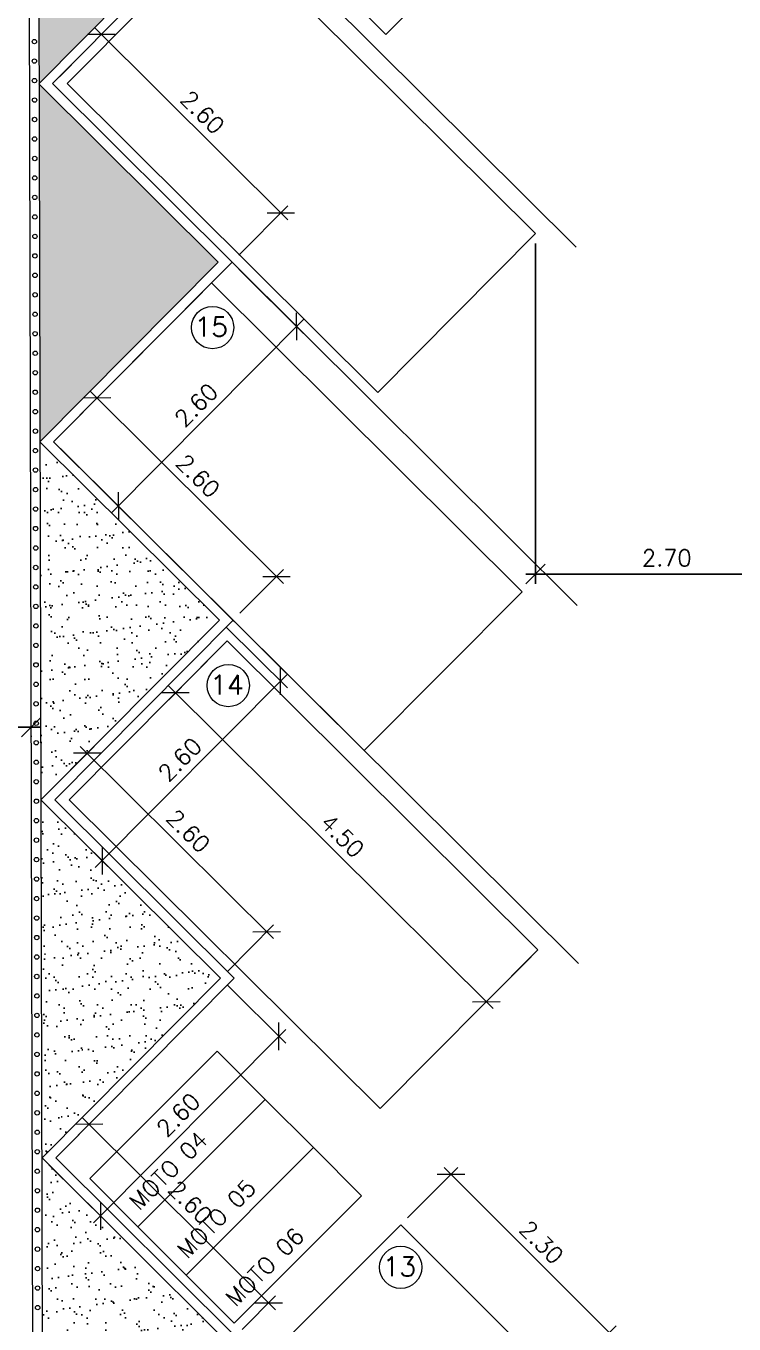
# Model space of a CAD drawing. Header units: millimetres. Extents: x 521 to 1055, y 261 to 520.
# Drawn here: x 529.94 to 537.22, y 462.58 to 475.91 of the extents above; entities that cross this region are included whole.
import ezdxf

# ---------------------------------------------------------------- set-up
doc = ezdxf.new("R2010")
doc.units = ezdxf.units.MM
doc.linetypes.add('CONTINU', pattern=[0])
doc.layers.add('0.1', color=8, linetype='Continuous', lineweight=13)
doc.styles.add('ROMANS', font='romans')
doc.styles.get("Standard").update_dxf_attribs({"font": 'romans.shx'})
doc.dimstyles.new('Fares Eng - 50', dxfattribs={"dimscale": 2, "dimtxt": 0.085, "dimasz": 0.1, "dimexe": 0.05, "dimexo": 0.05, "dimgap": 0.04, "dimtad": 1, "dimzin": 4, "dimdsep": 46, "dimtxsty": 'ROMANS', "dimblk1": 'OBLIQUE', "dimblk2": 'OBLIQUE', "dimsah": 1, "dimcen": 0.05, "dimdle": 0.05, "dimclrd": 8, "dimclre": 8, "dimclrt": 8, "dimaunit": 1, "dimadec": 0, "dimazin": 0, "dimtfac": 1, "dimtix": 1, "dimtmove": 2, "dimatfit": 0, "dimldrblk": 'OPEN90', "dimfxl": 1, "dimtolj": 1, "dimtzin": 0, "dimarcsym": 0})
pattern_1 = [(37.5, (143.7004, 358.23872), (-0.00800016, 0.24470662), [0, -0.19304, 0, -0.2159, 0, -0.206375]), (7.5, (143.7004, 358.23872), (0.22476164, 0.35841255), [0, -0.10414, 0, -0.17399, 0, -0.066675]), (327.5, (143.5442, 358.23872), (0.39549619, 0.00071859), [0, -0.0635, 0, -0.2286, 0, -0.29845]), (317.5, (143.5442, 358.23872), (0.38177823, 0.11146466), [0, -0.03175, 0, -0.14986, 0, -0.17145])]

# ---------------------------------------------------------------- blocks, each defined once
blk = doc.blocks.new('_OBLIQUE')
at = {"color": 0, "linetype": 'ByBlock'}
blk.add_line((-0.5, -0.5), (0.5, 0.5), dxfattribs=at)
blk = doc.blocks.new('*D3032')
at = {"layer": '0.1', "color": 8, "linetype": 'CONTINU', "lineweight": -2, "transparency": 16777216}
for p, q in [((532.132, 473.416), (532.797, 472.755)), ((532.797, 472.897), (530.823, 470.911)), ((530.3, 471.572), (530.965, 470.911))]:
    blk.add_line(p, q, dxfattribs=at)
at = {"layer": 'DEFPOINTS', "color": 0, "linetype": 'CONTINU', "lineweight": -2, "transparency": 16777216}
for p in [(532.061, 473.487), (530.229, 471.642), (530.894, 470.982)]:
    blk.add_point(p, dxfattribs=at)
at = {"layer": '0.1', "color": 8, "linetype": 'CONTINU', "lineweight": -2, "transparency": 16777216, "xscale": 0.2, "yscale": 0.2, "zscale": 0.2}
for p, rotation in [((532.726, 472.826), 45.17903858219797), ((530.894, 470.982), 225.179038582198)]:
    blk.add_blockref('_OBLIQUE', p, dxfattribs=dict(at, rotation=rotation))
at = {"layer": '0.1', "color": 8, "linetype": 'CONTINU', "transparency": 16777216, "insert": (531.693, 472.02), "char_height": 0.17, "attachment_point": 5, "rotation": 45.179, "style": 'ROMANS'}
blk.add_mtext('\\A1;2.60', dxfattribs=at)
blk = doc.blocks.new('_Open90')
at = {"color": 0, "linetype": 'ByBlock', "lineweight": -2}
for p, q in [((0, 0), (-1, 0)), ((-0.5, 0.5), (0, 0)), ((0, 0), (-0.5, -0.5))]:
    blk.add_line(p, q, dxfattribs=at)
blk = doc.blocks.new('*D3033')
at = {"layer": '0.1', "color": 8, "linetype": 'CONTINU', "lineweight": -2, "transparency": 16777216}
for p, q in [((530.288, 475.39), (530.79, 475.895)), ((532.634, 473.921), (530.648, 475.895)), ((532.132, 473.557), (532.634, 474.063))]:
    blk.add_line(p, q, dxfattribs=at)
at = {"layer": 'DEFPOINTS', "color": 0, "linetype": 'CONTINU', "lineweight": -2, "transparency": 16777216}
for p in [(530.719, 475.824), (530.217, 475.319), (532.061, 473.487)]:
    blk.add_point(p, dxfattribs=at)
at = {"layer": '0.1', "color": 8, "linetype": 'CONTINU', "lineweight": -2, "transparency": 16777216, "xscale": 0.2, "yscale": 0.2, "zscale": 0.2}
for p, rotation in [((530.719, 475.824), 135.1790385821997), ((532.563, 473.992), 315.1790385821997)]:
    blk.add_blockref('_OBLIQUE', p, dxfattribs=dict(at, rotation=rotation))
at = {"layer": '0.1', "color": 8, "linetype": 'CONTINU', "transparency": 16777216, "insert": (531.758, 475.025), "char_height": 0.17, "attachment_point": 5, "rotation": 315.179, "style": 'ROMANS'}
blk.add_mtext('\\A1;2.60', dxfattribs=at)
blk = doc.blocks.new('*D3034')
at = {"layer": '0.1', "color": 8, "linetype": 'CONTINU', "lineweight": -2, "transparency": 16777216}
for p, q in [((530.299, 471.713), (530.745, 472.162)), ((532.589, 470.188), (530.603, 472.161)), ((532.143, 469.881), (532.589, 470.329))]:
    blk.add_line(p, q, dxfattribs=at)
at = {"layer": 'DEFPOINTS', "color": 0, "linetype": 'CONTINU', "lineweight": -2, "transparency": 16777216}
for p in [(530.674, 472.091), (530.229, 471.642), (532.073, 469.81)]:
    blk.add_point(p, dxfattribs=at)
at = {"layer": '0.1', "color": 8, "linetype": 'CONTINU', "lineweight": -2, "transparency": 16777216, "xscale": 0.2, "yscale": 0.2, "zscale": 0.2}
for p, rotation in [((530.674, 472.091), 135.179038582197), ((532.519, 470.258), 315.1790385821971)]:
    blk.add_blockref('_OBLIQUE', p, dxfattribs=dict(at, rotation=rotation))
at = {"layer": '0.1', "color": 8, "linetype": 'CONTINU', "transparency": 16777216, "insert": (531.713, 471.291), "char_height": 0.17, "attachment_point": 5, "rotation": 315.179, "style": 'ROMANS'}
blk.add_mtext('\\A1;2.60', dxfattribs=at)
blk = doc.blocks.new('*D3035')
at = {"layer": '0.1', "color": 8, "linetype": 'CONTINU', "lineweight": -2, "transparency": 16777216}
for p, q in [((530.169, 468.036), (530.645, 468.514)), ((532.489, 466.54), (530.503, 468.514)), ((532.014, 466.203), (532.489, 466.682))]:
    blk.add_line(p, q, dxfattribs=at)
at = {"layer": 'DEFPOINTS', "color": 0, "linetype": 'CONTINU', "lineweight": -2, "transparency": 16777216}
for p in [(530.574, 468.443), (530.099, 467.965), (531.943, 466.132)]:
    blk.add_point(p, dxfattribs=at)
at = {"layer": '0.1', "color": 8, "linetype": 'CONTINU', "lineweight": -2, "transparency": 16777216, "xscale": 0.2, "yscale": 0.2, "zscale": 0.2}
for p, rotation in [((530.574, 468.443), 135.1790385822032), ((532.418, 466.611), 315.1790385822032)]:
    blk.add_blockref('_OBLIQUE', p, dxfattribs=dict(at, rotation=rotation))
at = {"layer": '0.1', "color": 8, "linetype": 'CONTINU', "transparency": 16777216, "insert": (531.613, 467.644), "char_height": 0.17, "attachment_point": 5, "rotation": 315.179, "style": 'ROMANS'}
blk.add_mtext('\\A1;2.60', dxfattribs=at)
blk = doc.blocks.new('*D3036')
at = {"layer": '0.1', "color": 8, "linetype": 'CONTINU', "lineweight": -2, "transparency": 16777216}
for p, q in [((532.002, 469.739), (532.63, 469.115)), ((530.656, 467.27), (532.63, 469.256)), ((530.17, 467.894), (530.798, 467.27))]:
    blk.add_line(p, q, dxfattribs=at)
at = {"layer": 'DEFPOINTS', "color": 0, "linetype": 'CONTINU', "lineweight": -2, "transparency": 16777216}
for p in [(531.932, 469.809), (532.56, 469.185), (530.099, 467.965)]:
    blk.add_point(p, dxfattribs=at)
at = {"layer": '0.1', "color": 8, "linetype": 'CONTINU', "lineweight": -2, "transparency": 16777216, "xscale": 0.2, "yscale": 0.2, "zscale": 0.2}
for p, rotation in [((532.56, 469.185), 45.17903858219793), ((530.727, 467.341), 225.179038582198)]:
    blk.add_blockref('_OBLIQUE', p, dxfattribs=dict(at, rotation=rotation))
at = {"layer": '0.1', "color": 8, "linetype": 'CONTINU', "transparency": 16777216, "insert": (531.526, 468.379), "char_height": 0.17, "attachment_point": 5, "rotation": 45.179, "style": 'ROMANS'}
blk.add_mtext('\\A1;2.60', dxfattribs=at)
blk = doc.blocks.new('*D3037')
at = {"layer": '0.1', "color": 8, "linetype": 'CONTINU', "lineweight": -2, "transparency": 16777216}
for p, q in [((532.014, 466.062), (532.614, 465.466)), ((532.613, 465.607), (530.64, 463.621)), ((530.181, 464.218), (530.781, 463.622))]:
    blk.add_line(p, q, dxfattribs=at)
at = {"layer": 'DEFPOINTS', "color": 0, "linetype": 'CONTINU', "lineweight": -2, "transparency": 16777216}
for p in [(531.943, 466.132), (530.11, 464.288), (530.71, 463.692)]:
    blk.add_point(p, dxfattribs=at)
at = {"layer": '0.1', "color": 8, "linetype": 'CONTINU', "lineweight": -2, "transparency": 16777216, "xscale": 0.2, "yscale": 0.2, "zscale": 0.2}
for p, rotation in [((532.543, 465.536), 45.17903858219701), ((530.71, 463.692), 225.179038582197)]:
    blk.add_blockref('_OBLIQUE', p, dxfattribs=dict(at, rotation=rotation))
at = {"layer": '0.1', "color": 8, "linetype": 'CONTINU', "transparency": 16777216, "insert": (531.509, 464.73), "char_height": 0.17, "attachment_point": 5, "rotation": 45.179, "style": 'ROMANS'}
blk.add_mtext('\\A1;2.60', dxfattribs=at)
blk = doc.blocks.new('*D3038')
at = {"layer": '0.1', "color": 8, "linetype": 'CONTINU', "lineweight": -2, "transparency": 16777216}
for p, q in [((530.322, 464.359), (530.664, 464.704)), ((532.509, 462.729), (530.523, 464.703)), ((532.166, 462.527), (532.508, 462.871))]:
    blk.add_line(p, q, dxfattribs=at)
at = {"layer": 'DEFPOINTS', "color": 0, "linetype": 'CONTINU', "lineweight": -2, "transparency": 16777216}
for p in [(530.594, 464.633), (530.252, 464.288), (532.096, 462.456)]:
    blk.add_point(p, dxfattribs=at)
at = {"layer": '0.1', "color": 8, "linetype": 'CONTINU', "lineweight": -2, "transparency": 16777216, "xscale": 0.2, "yscale": 0.2, "zscale": 0.2}
for p, rotation in [((530.594, 464.633), 135.1790385822015), ((532.438, 462.8), 315.1790385822014)]:
    blk.add_blockref('_OBLIQUE', p, dxfattribs=dict(at, rotation=rotation))
at = {"layer": '0.1', "color": 8, "linetype": 'CONTINU', "transparency": 16777216, "insert": (531.632, 463.833), "char_height": 0.17, "attachment_point": 5, "rotation": 315.179, "style": 'ROMANS'}
blk.add_mtext('\\A1;2.60', dxfattribs=at)
blk = doc.blocks.new('*D3040')
at = {"layer": '0.1', "color": 8, "linetype": 'CONTINU', "lineweight": -2, "transparency": 16777216}
for p, q in [((531.941, 469.526), (531.411, 468.993)), ((534.744, 465.821), (531.41, 469.134)), ((535.133, 466.354), (534.603, 465.821))]:
    blk.add_line(p, q, dxfattribs=at)
at = {"layer": 'DEFPOINTS', "color": 0, "linetype": 'CONTINU', "lineweight": -2, "transparency": 16777216}
for p in [(532.011, 469.597), (531.481, 469.064), (535.203, 466.425)]:
    blk.add_point(p, dxfattribs=at)
at = {"layer": '0.1', "color": 8, "linetype": 'CONTINU', "lineweight": -2, "transparency": 16777216, "xscale": 0.2, "yscale": 0.2, "zscale": 0.2}
for p, rotation in [((531.481, 469.064), 135.1790385822056), ((534.673, 465.892), 315.1790385822056)]:
    blk.add_blockref('_OBLIQUE', p, dxfattribs=dict(at, rotation=rotation))
at = {"layer": '0.1', "color": 8, "linetype": 'CONTINU', "transparency": 16777216, "insert": (533.194, 467.595), "char_height": 0.17, "attachment_point": 5, "rotation": 315.179, "style": 'ROMANS'}
blk.add_mtext('\\A1;4.50', dxfattribs=at)
blk = doc.blocks.new('*D3065')
at = {"layer": '0.1', "color": 8, "linetype": 'CONTINU', "lineweight": -2, "transparency": 16777216}
for p, q in [((530.099, 468.712), (527.48, 468.712)), ((527.58, 468.621), (527.58, 468.612)), ((529.999, 468.621), (529.999, 468.612))]:
    blk.add_line(p, q, dxfattribs=at)
at = {"layer": 'DEFPOINTS', "color": 0, "linetype": 'CONTINU', "lineweight": -2, "transparency": 16777216}
for p in [(527.58, 468.721), (527.58, 468.712), (529.999, 468.721)]:
    blk.add_point(p, dxfattribs=at)
at = {"layer": '0.1', "color": 8, "linetype": 'CONTINU', "lineweight": -2, "transparency": 16777216, "xscale": 0.2, "yscale": 0.2, "zscale": 0.2, "rotation": 180}
blk.add_blockref('_OBLIQUE', (527.58, 468.712), dxfattribs=at)
at = {"layer": '0.1', "color": 8, "linetype": 'CONTINU', "lineweight": -2, "transparency": 16777216, "xscale": 0.2, "yscale": 0.2, "zscale": 0.2}
blk.add_blockref('_OBLIQUE', (529.999, 468.712), dxfattribs=at)
at = {"layer": '0.1', "color": 8, "linetype": 'CONTINU', "lineweight": -2, "transparency": 16777216, "insert": (529.344, 468.927), "char_height": 0.17, "attachment_point": 5, "style": 'ROMANS'}
blk.add_mtext('\\A1;2.42', dxfattribs=at)
blk = doc.blocks.new('*D3082')
at = {"layer": '0.1', "color": 8, "linetype": 'CONTINU', "lineweight": -2, "transparency": 16777216}
for p, q in [((529.577, 453.826), (529.563, 506.204)), ((529.923, 506.104), (529.463, 506.104)), ((529.938, 453.926), (529.477, 453.926))]:
    blk.add_line(p, q, dxfattribs=at)
at = {"layer": 'DEFPOINTS', "color": 0, "linetype": 'CONTINU', "lineweight": -2, "transparency": 16777216}
for p in [(529.563, 506.104), (530.023, 506.104), (530.038, 453.926)]:
    blk.add_point(p, dxfattribs=at)
at = {"layer": '0.1', "color": 8, "linetype": 'CONTINU', "lineweight": -2, "transparency": 16777216, "xscale": 0.2, "yscale": 0.2, "zscale": 0.2}
for p, rotation in [((529.563, 506.104), 90.01598495567302), ((529.577, 453.926), 270.015984955673)]:
    blk.add_blockref('_OBLIQUE', p, dxfattribs=dict(at, rotation=rotation))
at = {"layer": '0.1', "color": 8, "linetype": 'CONTINU', "lineweight": -2, "transparency": 16777216, "insert": (529.735, 480.015), "char_height": 0.17, "attachment_point": 5, "rotation": 270.016, "style": 'ROMANS'}
blk.add_mtext('\\A1;52.18', dxfattribs=at)
blk = doc.blocks.new('*D3625')
at = {"layer": '0.1', "color": 8, "linetype": 'CONTINU', "lineweight": -2, "transparency": 16777216}
for p, q in [((535.18, 473.679), (535.18, 470.184)), ((537.875, 470.963), (537.875, 470.184)), ((535.08, 470.284), (537.975, 470.284))]:
    blk.add_line(p, q, dxfattribs=at)
at = {"layer": 'DEFPOINTS', "color": 0, "linetype": 'CONTINU', "lineweight": -2, "transparency": 16777216}
for p in [(535.18, 473.779), (537.875, 471.063), (537.875, 470.284)]:
    blk.add_point(p, dxfattribs=at)
at = {"layer": '0.1', "color": 8, "linetype": 'CONTINU', "lineweight": -2, "transparency": 16777216, "xscale": 0.2, "yscale": 0.2, "zscale": 0.2, "rotation": 180}
blk.add_blockref('_OBLIQUE', (535.18, 470.284), dxfattribs=at)
at = {"layer": '0.1', "color": 8, "linetype": 'CONTINU', "lineweight": -2, "transparency": 16777216, "xscale": 0.2, "yscale": 0.2, "zscale": 0.2}
blk.add_blockref('_OBLIQUE', (537.875, 470.284), dxfattribs=at)
at = {"layer": '0.1', "color": 8, "linetype": 'CONTINU', "lineweight": -2, "transparency": 16777216, "insert": (536.528, 470.449), "char_height": 0.17, "attachment_point": 5, "style": 'ROMANS'}
blk.add_mtext('\\A1;2.70', dxfattribs=at)
blk = doc.blocks.new('*D3633')
at = {"layer": '0.1', "color": 8, "linetype": 'CONTINU', "lineweight": -2, "transparency": 16777216}
for p, q in [((533.865, 463.673), (534.382, 464.19)), ((536.009, 462.422), (534.241, 464.19)), ((535.492, 462.046), (536.009, 462.563))]:
    blk.add_line(p, q, dxfattribs=at)
at = {"layer": 'DEFPOINTS', "color": 0, "linetype": 'CONTINU', "lineweight": -2, "transparency": 16777216}
for p in [(534.312, 464.119), (533.795, 463.602), (535.421, 461.976)]:
    blk.add_point(p, dxfattribs=at)
at = {"layer": '0.1', "color": 8, "linetype": 'CONTINU', "lineweight": -2, "transparency": 16777216, "xscale": 0.2, "yscale": 0.2, "zscale": 0.2}
for p, rotation in [((534.312, 464.119), 135.000000000002), ((535.938, 462.492), 315.000000000002)]:
    blk.add_blockref('_OBLIQUE', p, dxfattribs=dict(at, rotation=rotation))
at = {"layer": '0.1', "color": 8, "linetype": 'CONTINU', "lineweight": -2, "transparency": 16777216, "insert": (535.241, 463.422), "char_height": 0.17, "attachment_point": 5, "rotation": 315, "style": 'ROMANS'}
blk.add_mtext('\\A1;2.30', dxfattribs=at)

msp = doc.modelspace()

# ---------------------------------------------------------------- hatches: boundary and pattern name
at = {"layer": '0.1', "linetype": 'CONTINU', "lineweight": -2}
h = msp.add_hatch(dxfattribs=at)
h.set_pattern_fill('AR-SAND,_O', color=8, scale=0.005, double=1)
h.set_pattern_definition(pattern_1)
h.paths.add_polyline_path([(530.08137, 475.31333), (530.0909, 471.64552), (531.92004, 473.48612)])
h.paths.add_polyline_path([(531.95458, 477.20939), (530.15581, 478.99695), (530.07181, 478.99695), (530.08134, 475.32441)])
h.paths.add_polyline_path([(531.98945, 480.84026), (530.06205, 482.75565), (530.07181, 478.99695), (530.15763, 478.99695)])
h = msp.add_hatch(dxfattribs=at)
h.set_pattern_fill('AR-SAND,_O', color=8, scale=0.005, double=1)
h.set_pattern_definition(pattern_1)
h.paths.add_polyline_path([(530.10046, 467.96332), (530.10329, 466.87273), (531.19789, 466.87273)])
h.paths.add_polyline_path([(531.93152, 469.80919), (530.09092, 471.63833), (530.10045, 467.96664)])
h = msp.add_hatch(dxfattribs=at)
h.set_pattern_fill('AR-SAND,_O', color=8, scale=0.005, double=1)
h.set_pattern_definition(pattern_1)
h.paths.add_polyline_path([(530.11, 464.28832), (530.11029, 464.28804), (531.94301, 466.13225), (530.97548, 467.09376), (530.10384, 466.66281)])
h = msp.add_hatch(dxfattribs=at)
h.set_pattern_fill('AR-SAND,_O', color=8, scale=0.005, double=1)
h.set_pattern_definition(pattern_1)
h.paths.add_polyline_path([(530.11029, 464.28804), (530.11519, 462.29244), (531.37092, 461.86807), (531.9545, 462.45531)])

# ---------------------------------------------------------------- linework, layer by layer
at = {"layer": '0.1', "color": 8}
for p, q in [((530.03787, 453.92572), (529.96102, 483.51692)), ((530.13678, 453.97689), (530.06007, 483.51689)), ((530.07582, 475.31885), (531.95458, 477.20939)), ((530.21724, 475.31929), (532.096, 477.20983)), ((532.04997, 477.1635), (535.59653, 473.63904)), ((530.07582, 475.31885), (531.92004, 473.48612)), ((530.21724, 475.31929), (532.06146, 473.48657)), ((530.08731, 471.64191), (531.92004, 473.48612)), ((530.22873, 471.64235), (532.06146, 473.48657)), ((532.06146, 473.48657), (535.60802, 469.9621)), ((530.08731, 471.64191), (531.93152, 469.80919)), ((530.22873, 471.64235), (532.07295, 469.80963)), ((530.0988, 467.96497), (531.93152, 469.80919)), ((530.24022, 467.96542), (532.07295, 469.80963)), ((532.07295, 469.80963), (535.61951, 466.28516)), ((530.0988, 467.96497), (531.94301, 466.13225)), ((530.24022, 467.96542), (532.08444, 466.13269)), ((530.11029, 464.28804), (531.94301, 466.13225)), ((530.25171, 464.28848), (532.08444, 466.13269)), ((530.11029, 464.28804), (531.9545, 462.45531)), ((530.25171, 464.28848), (532.09593, 462.45575))]:
    msp.add_line(p, q, dxfattribs=at)
for points in [[(533.64005, 475.82493), (535.26131, 477.45635), (532.0694, 480.62837), (530.44814, 478.99695)], [(533.55915, 472.14774), (535.18041, 473.77916), (531.9885, 476.95118), (530.36724, 475.31976)], [(533.42064, 468.47033), (535.0419, 470.10175), (531.84999, 473.27377), (530.22873, 471.64235)], [(533.58213, 464.79386), (535.20338, 466.42528), (532.01148, 469.5973), (530.39022, 467.96588)], [(530.59953, 464.07553), (531.0945, 463.58056), (532.40265, 464.88871), (531.90768, 465.38368)], [(531.0945, 463.58056), (531.58948, 463.08558), (532.89763, 464.39373), (532.40265, 464.88871)], [(531.58948, 463.08558), (532.08445, 462.59061), (533.3926, 463.89876), (532.89763, 464.39373)], [(535.42111, 461.97574), (533.79477, 463.60209), (530.61279, 460.42011), (532.23913, 458.79376)]]:
    msp.add_lwpolyline(points, close=True, dxfattribs=at)
for centre, radius in [((530.03119, 475.75095), 0.0225), ((530.03171, 475.55095), 0.0225), ((530.03223, 475.35095), 0.0225), ((530.03275, 475.15095), 0.0225), ((530.03327, 474.95095), 0.0225), ((530.03379, 474.75095), 0.0225), ((530.03431, 474.55095), 0.0225), ((530.03483, 474.35095), 0.0225), ((530.03534, 474.15095), 0.0225), ((530.03586, 473.95095), 0.0225), ((530.03638, 473.75095), 0.0225), ((530.0369, 473.55095), 0.0225), ((530.03742, 473.35095), 0.0225), ((530.03794, 473.15095), 0.0225), ((530.03846, 472.95095), 0.0225), ((531.86155, 472.81516), 0.21725), ((530.03898, 472.75095), 0.0225), ((530.0395, 472.55095), 0.0225), ((530.04002, 472.35095), 0.0225), ((530.04054, 472.15095), 0.0225), ((530.04106, 471.95095), 0.0225), ((530.04158, 471.75095), 0.0225), ((530.0421, 471.55095), 0.0225), ((530.04262, 471.35095), 0.0225), ((530.04314, 471.15095), 0.0225), ((530.04366, 470.95095), 0.0225), ((530.04417, 470.75095), 0.0225), ((530.04469, 470.55095), 0.0225), ((530.04521, 470.35095), 0.0225), ((530.04573, 470.15095), 0.0225), ((530.04625, 469.95095), 0.0225), ((530.04677, 469.75095), 0.0225), ((530.04729, 469.55095), 0.0225), ((530.04781, 469.35095), 0.0225), ((532.02303, 469.13869), 0.21725), ((530.04833, 469.15095), 0.0225), ((530.04885, 468.95095), 0.0225), ((530.04937, 468.75095), 0.0225), ((530.04989, 468.55095), 0.0225), ((530.05041, 468.35095), 0.0225), ((530.05093, 468.15095), 0.0225), ((530.05145, 467.95095), 0.0225), ((530.05197, 467.75095), 0.0225), ((530.05248, 467.55095), 0.0225), ((530.053, 467.35095), 0.0225), ((530.05352, 467.15095), 0.0225), ((530.05404, 466.95095), 0.0225), ((530.05456, 466.75095), 0.0225), ((530.05508, 466.55095), 0.0225), ((530.0556, 466.35095), 0.0225), ((530.05612, 466.15095), 0.0225), ((530.05664, 465.95095), 0.0225), ((530.05716, 465.75095), 0.0225), ((530.05768, 465.55095), 0.0225), ((530.0582, 465.35095), 0.0225), ((530.05872, 465.15095), 0.0225), ((530.05924, 464.95095), 0.0225), ((530.05976, 464.75095), 0.0225), ((530.06028, 464.55095), 0.0225), ((530.0608, 464.35095), 0.0225), ((530.06131, 464.15095), 0.0225), ((530.06183, 463.95095), 0.0225), ((530.06235, 463.75095), 0.0225), ((530.06287, 463.55095), 0.0225), ((530.06287, 463.55095), 0.0225), ((530.06339, 463.35095), 0.0225), ((533.79356, 463.16467), 0.21725), ((530.06391, 463.15095), 0.0225), ((530.06443, 462.95095), 0.0225), ((530.06495, 462.75095), 0.0225)]:
    msp.add_circle(centre, radius, dxfattribs=at)

# ---------------------------------------------------------------- texts
for s, p in [('15', (531.6773, 472.72215)), ('14', (531.83879, 469.04568))]:
    msp.add_text(s, height=0.2, rotation=0.179039, dxfattribs=at).set_placement(p)
at = {"layer": '0.1', "color": 8, "linetype": 'CONTINU', "lineweight": -2, "style": 'ROMANS'}
for s, p in [('MOTO 04', (531.1067, 463.73703)), ('MOTO 05', (531.60167, 463.24205)), ('MOTO 06', (532.09665, 462.74708))]:
    msp.add_text(s, height=0.17, rotation=45, dxfattribs=at).set_placement(p)
at = {"layer": '0.1', "color": 8}
msp.add_text('13', height=0.2, dxfattribs=at).set_placement((533.60902, 463.07223))

# ---------------------------------------------------------------- dimensions: what is measured, and where the dimension line sits
at = {"layer": '0.1', "color": 8, "linetype": 'CONTINU', "lineweight": -2}
for p1, p2, distance, picture, middle in [((530.03787, 453.92572), (530.02331, 506.1039), 0.46064, '*D3082', (529.73496, 480.01473)), ((535.42111, 461.97574), (533.79477, 463.60209), -0.7308, '*D3633', (535.24137, 463.42234))]:
    dim = msp.add_aligned_dim(p1=p1, p2=p2, distance=distance, dimstyle='Fares Eng - 50', dxfattribs=at)
    dim.commit()
    dim.dimension.update_dxf_attribs({"geometry": picture, "text_midpoint": middle})
at = {"layer": '0.1', "color": 8, "linetype": 'CONTINU'}
for p1, p2, distance, picture, middle in [((532.06146, 473.48657), (530.21724, 475.31929), -0.71208, '*D3033', (531.7576, 475.02506)), ((532.06146, 473.48657), (530.22873, 471.64235), 0.93749, '*D3032', (531.69303, 472.01994)), ((532.07295, 469.80963), (530.22873, 471.64235), -0.63214, '*D3034', (531.71274, 471.29141)), ((530.0988, 467.96497), (531.93152, 469.80919), -0.88535, '*D3036', (531.52612, 468.37931)), ((535.20338, 466.42528), (532.01148, 469.5973), 0.75218, '*D3040', (533.19353, 467.5948)), ((531.94301, 466.13225), (530.0988, 467.96497), -0.67451, '*D3035', (531.61267, 467.64409)), ((531.94301, 466.13225), (530.11029, 464.28804), 0.84553, '*D3037', (531.50936, 464.73044)), ((532.09593, 462.45575), (530.25171, 464.28848), -0.48515, '*D3038', (531.6321, 463.83327))]:
    dim = msp.add_aligned_dim(p1=p1, p2=p2, distance=distance, dimstyle='Fares Eng - 50', dxfattribs=at)
    dim.commit()
    dim.dimension.update_dxf_attribs({"geometry": picture, "text_midpoint": middle})
at = {"layer": '0.1', "color": 8, "linetype": 'CONTINU', "lineweight": -2}
dim = msp.add_linear_dim(base=(537.87543, 470.28442), p1=(535.18041, 473.77916), p2=(537.87543, 471.06315), dimstyle='Fares Eng - 50', dxfattribs=at)
dim.commit()
dim.dimension.update_dxf_attribs({"geometry": '*D3625', "text_midpoint": (536.52792, 470.44942)})
dim = msp.add_linear_dim(base=(527.57969, 468.71223), p1=(529.99945, 468.72132), p2=(527.57969, 468.72139), dimstyle='Fares Eng - 50', dxfattribs=at)
dim.commit()
dim.dimension.update_dxf_attribs({"geometry": '*D3065', "text_midpoint": (529.34442, 468.92707), "dimtype": 160})

doc.saveas('drawing.dxf')
